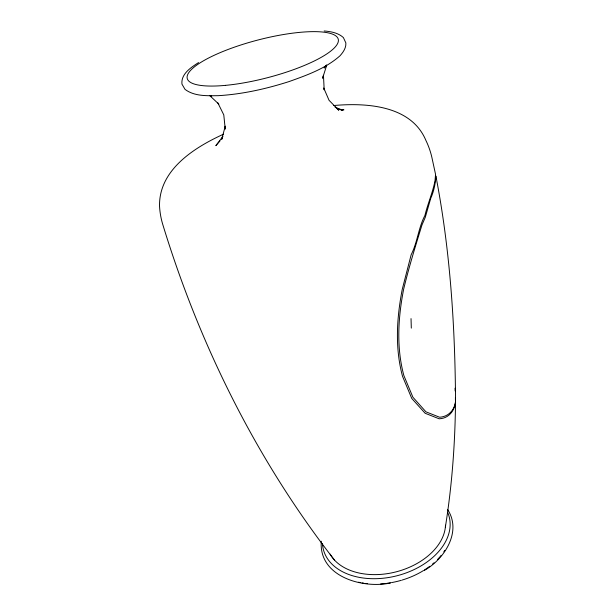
<?xml version="1.0" encoding="UTF-8"?>
<svg xmlns="http://www.w3.org/2000/svg" width="615" height="615" viewBox="0 0 615 615"><rect width="100%" height="100%" fill="white"/><g stroke="black" fill="none" stroke-linecap="round" stroke-linejoin="round"><path stroke-width="0.92" d="M455.392 398.735L455.507 402.448C455.077 444.153 451.956 485.842 445.375 527.04M321.291 541.254C318.501 576.624 362.458 588.924 390.394 583.012M455.507 402.448C454.324 411.166 448.573 418.415 439.195 418.8L425.149 413.28L411.75 398.428L402.541 376.349C394.845 347.875 396.729 318.024 402.241 289.365L411.166 254.733C417.516 242.249 418.4 227.811 424.934 215.442C427.786 203.596 432.722 192.58 435.043 180.61L435.558 174.376L431.83 157.179C430.485 151.375 428.486 145.732 425.88 140.374C411.12 105.25 366.332 102.636 333.622 105.534M326.68 65.29L322.606 78.213L323.452 75.284L324.19 89.805L323.69 88.137M455.538 401.203C454.685 409.99 448.566 416.655 439.625 417.247L425.949 411.835L412.911 397.236L403.863 375.55C396.26 347.337 398.113 317.778 403.601 289.388C408.791 267.617 415.348 246.415 421.944 225.052L425.303 217.233L430.731 198.345C433.813 191.365 435.505 183.624 435.866 175.959C450.203 250.082 455.092 325.796 455.538 401.203L455.4 397.482M222.422 137.86L221.692 139.351L225.267 126.183L225.236 129.096L223.783 114.882L217.733 102.651M222.968 136.338L215.842 145.655L220.001 140.935M424.312 570.413C444.468 559.127 462.096 531.614 447.635 509.589M198.553 62.569C191.104 67.419 180.856 73.846 181.948 84.109L185.03 89.383C194.471 96.47 207.017 95.763 218.202 95.679C242.364 94.249 266.141 88.898 289.15 81.541C307.008 75.145 325.627 68.573 340.026 55.765C343.224 52.175 346.184 48.008 345.876 42.958L343.385 37.561C338.127 32.81 330.993 31.542 324.159 30.973M223.553 134.178C194.332 147.492 158.732 169.863 159.539 206.256C159.869 212.144 160.869 217.987 162.514 223.645C199.36 344.677 256.716 460.274 334.598 560.196M340.141 109.47L343.939 109.854L337.574 109.016M340.933 109.993L342.655 110.4L335.014 107.079M209.969 95.486L211.714 96.194M209.554 95.417L218.855 104.158M335.982 107.61L338.734 110.216L329.056 100.306L323.813 88.176M411.028 318.608L411.312 328.133M455.054 388.196L455.162 390.979M447.605 512.226A65.006 43.949 -14.6 0 1 396.529 575.878A65.006 43.949 -14.6 0 1 322.452 543.652M445.506 525.187A60.554 40.898 -14.6 0 1 395.568 571.988A60.554 40.898 -14.6 0 1 330.132 554.138M444.76 550.402A64.775 44.103 -14.6 0 1 443.807 551.847M441.14 555.399A64.775 44.103 -14.6 0 1 437.473 559.512M434.013 562.794A64.775 44.103 -14.6 0 1 432.537 564.063M429.708 566.315A64.775 44.103 -14.6 0 1 424.358 570.02M423.558 570.52A64.775 44.103 -14.6 0 1 402.202 580.045M401.326 580.306A64.775 44.103 -14.6 0 1 391.471 582.613M390.571 582.766A64.775 44.103 -14.6 0 1 386.966 583.297M385.159 583.512A64.775 44.103 -14.6 0 1 380.647 583.889M367.486 583.635A64.775 44.103 -14.6 0 1 365.648 583.435M363.834 583.181A64.775 44.103 -14.6 0 1 362.043 582.897M360.275 582.566A64.775 44.103 -14.6 0 1 358.53 582.197M326.388 65.152L324.128 68.042L326.427 65.167M225.582 85.354A78.028 19.442 -14.6 0 0 338.396 40.236A78.028 19.442 -14.6 0 0 224.221 50.968A78.028 19.442 -14.6 0 0 225.582 85.354"/></g></svg>
